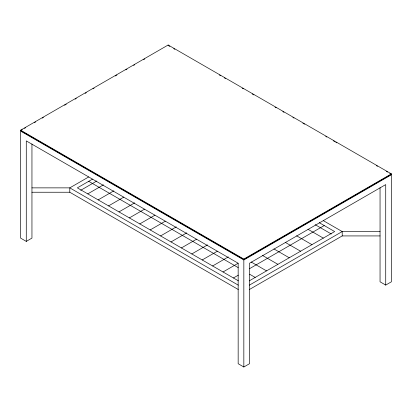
<?xml version="1.0" encoding="UTF-8"?>
<svg xmlns="http://www.w3.org/2000/svg" width="412" height="412" viewBox="0 0 412 412"><rect width="100%" height="100%" fill="white"/><g stroke="black" fill="none" stroke-linecap="round" stroke-linejoin="round"><path stroke-width="0.62" d="M20.6 130.197L168.163 45.001L391.4 173.89L391.4 174.322L243.837 259.519L20.6 130.635L20.6 130.197L243.837 259.081L391.4 173.89M20.6 130.635L22.269 129.672M24.499 128.384L25.611 127.741M34.52 122.596L35.633 121.952M42.318 118.095L43.43 117.451M64.591 105.235L66.26 104.272M75.169 99.127L76.282 98.483M85.191 93.344L86.309 92.7M92.988 88.843L94.101 88.199M115.262 75.983L116.936 75.015M125.845 69.875L126.958 69.231M133.637 65.374L134.755 64.73M143.664 59.586L144.777 58.942M88.683 176.959L69.788 187.867L31.951 187.867M92.489 179.132L77.353 187.867L238.363 280.824M80.695 190.308L96.856 180.981M87.761 193.877L103.438 184.828M380.049 187.676L380.049 281.803L385.725 285.078L391.4 281.803L391.4 174.76L243.837 259.957L20.6 131.073L20.6 238.11L26.275 241.391L31.951 238.11L31.951 143.984M98.164 199.882L113.841 190.833M108.572 205.892L123.703 197.152M118.975 211.897L134.652 202.848M129.378 217.907L144.514 209.167M139.786 223.912L154.922 215.177M150.189 229.922L165.325 221.182M160.598 235.927L176.269 226.878M171.001 241.937L186.677 232.883M181.404 247.942L196.539 239.202M191.812 253.952L207.488 244.898M202.215 259.957L217.351 251.217M212.623 265.967L228.294 256.913M223.026 271.971L238.162 263.232L238.162 363.719L243.837 366.999L249.512 363.719L249.512 263.232L385.725 184.591L385.725 285.078M233.434 277.976L238.296 275.17M249.646 268.619L324.239 225.549M249.245 280.866L334.647 231.559L319.31 222.707M249.394 285.145L342.212 231.559L380.049 231.559M249.394 289.518L342.212 235.927L380.049 235.927M31.951 192.239L69.788 192.239L238.275 289.512M168.719 45.763L169.832 46.401M173.73 48.652L174.843 49.296M219.38 75.01L220.492 75.654M224.391 77.904L225.503 78.543M242.205 88.189L243.317 88.827M252.226 93.972L253.895 94.935M275.051 107.151L276.164 107.795M282.843 111.652L283.956 112.291M292.865 117.435L293.977 118.079M302.887 123.219L304.556 124.187M325.712 136.398L326.824 137.042M333.504 140.899L334.616 141.543M335.728 142.181L336.841 142.825M376.367 165.645L377.485 166.288M386.389 171.433L387.501 172.072M389.731 173.359L391.4 174.322M323.307 220.641L342.212 231.559L342.212 235.927M315.159 224.674L331.305 234.001M307.96 229.257L323.296 238.11M296.609 235.813L311.941 244.666M285.258 242.364L300.59 251.217M273.908 248.92L289.239 257.773M262.557 255.471L277.889 264.324M251.207 262.027L266.538 270.88M238.162 263.232L26.275 140.904L26.275 241.391M88.704 181.316L238.213 267.63M249.713 274.268L255.188 277.431M238.275 285.145L69.788 187.867L69.788 192.239M243.837 259.081L243.837 259.519M243.837 259.957L243.837 366.999M168.163 45.001L168.163 45.438"/></g></svg>
